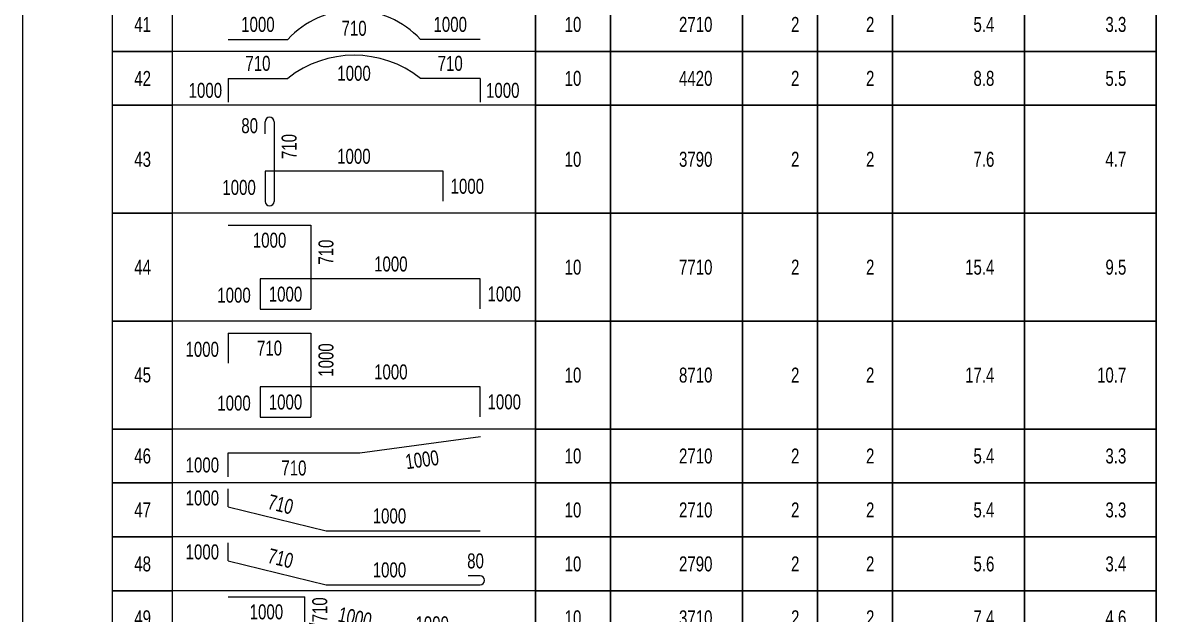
# Model space of a CAD drawing. Header units: inches. Extents: x -3538 to 66114, y -2541134 to 4288.
# Drawn here: x -1194.7 to -1005.7, y -126.1 to -27.4 of the extents above; entities that cross this region are included whole.
import ezdxf
from ezdxf.enums import TextEntityAlignment as Align

# ---------------------------------------------------------------- set-up
doc = ezdxf.new("R2010")
doc.units = ezdxf.units.IN
doc.header["$MEASUREMENT"] = 0
for name, color, linetype in [('KCS_STEEL', 4, 'Continuous'), ('KCS_TEXT_TK', 2, 'Continuous'), ('KCS_THONGKE', 5, 'Continuous'), ('KCS_THONGKE_THIN', 5, 'Continuous')]:
    doc.layers.add(name, color=color, linetype=linetype)
doc.styles.add('KCS_SMTEXT', font='3t-unicode.shx', dxfattribs={"width": 0.7})

# ---------------------------------------------------------------- blocks, each defined once
blk = doc.blocks.new('TK_42')
at = {"layer": 'KCS_STEEL'}
for p, q in [((19.25, 2), (29.2, 2)), ((61.25, 2), (51.3, 2))]:
    blk.add_line(p, q, dxfattribs=at)
blk.add_arc((40.25, -8.17), 15.02, 42.6248, 137.3752, dxfattribs=at)
at = {"layer": 'KCS_TEXT_TK'}
for p, q in [((-15, 0), (-15, 9)), ((0, 0), (0, 9)), ((10, 0), (10, 9)), ((70.5, 0), (70.5, 9)), ((83, 0), (83, 9)), ((105, 0), (105, 9)), ((117.5, 0), (117.5, 9)), ((130, 0), (130, 9)), ((152, 0), (152, 9)), ((174, 0), (174, 9))]:
    blk.add_line(p, q, dxfattribs=at)
at = {"layer": 'KCS_THONGKE'}
blk.add_line((174, 0), (0, 0), dxfattribs=at)
at = {"layer": 'KCS_TEXT_TK', "style": 'KCS_SMTEXT', "width": 0.75}
for tag, p in [('SH', (5, 4.5)), ('L1', (24.22, 4.5)), ('L1', (56.28, 4.5)), ('DK', (76.75, 4.5)), ('L2', (40.25, 3.85))]:
    blk.add_attdef(tag, text='', height=2.5, dxfattribs=at).set_placement(p, align=Align.MIDDLE)
for tag, p in [('DAI', (100, 4.5)), ('SL1', (114.5, 4.5)), ('SLA', (127, 4.5)), ('DT', (147, 4.5)), ('TL', (169, 4.5))]:
    blk.add_attdef(tag, text='', height=2.5, dxfattribs=at).set_placement(p, align=Align.MIDDLE_RIGHT)
blk = doc.blocks.new('TK_43')
at = {"layer": 'KCS_STEEL'}
for p, q in [((19.25, 4.5), (29.2, 4.5)), ((19.25, 4.5), (19.25, 0.5)), ((61.25, 4.5), (51.3, 4.5)), ((61.25, 4.5), (61.25, 0.5))]:
    blk.add_line(p, q, dxfattribs=at)
blk.add_arc((40.25, -9.45), 17.8, 51.5992, 128.4008, dxfattribs=at)
at = {"layer": 'KCS_TEXT_TK'}
for p, q in [((-15, 0), (-15, 9)), ((0, 0), (0, 9)), ((10, 0), (10, 9)), ((70.5, 0), (70.5, 9)), ((83, 0), (83, 9)), ((105, 0), (105, 9)), ((117.5, 0), (117.5, 9)), ((130, 0), (130, 9)), ((152, 0), (152, 9)), ((174, 0), (174, 9))]:
    blk.add_line(p, q, dxfattribs=at)
at = {"layer": 'KCS_THONGKE'}
blk.add_line((174, 0), (0, 0), dxfattribs=at)
at = {"layer": 'KCS_TEXT_TK', "style": 'KCS_SMTEXT', "width": 0.75}
for tag, p in [('L2', (24.22, 7)), ('L2', (56.28, 7)), ('SH', (5, 4.5)), ('L3', (40.25, 5.35)), ('DK', (76.75, 4.5))]:
    blk.add_attdef(tag, text='', height=2.5, dxfattribs=at).set_placement(p, align=Align.MIDDLE)
for tag, p in [('DAI', (100, 4.5)), ('SL1', (114.5, 4.5)), ('SLA', (127, 4.5)), ('DT', (147, 4.5)), ('TL', (169, 4.5)), ('L1', (18.25, 2.5))]:
    blk.add_attdef(tag, text='', height=2.5, dxfattribs=at).set_placement(p, align=Align.MIDDLE_RIGHT)
blk.add_attdef('L1', text='', height=2.5, dxfattribs=at).set_placement((62.25, 2.5), align=Align.MIDDLE_LEFT)
blk = doc.blocks.new('TK_44')
at = {"layer": 'KCS_STEEL'}
for p, q in [((25.41, 13.25), (25.41, 15.25)), ((26.91, 15.25), (26.91, 1.97)), ((55.09, 7), (25.41, 7)), ((25.41, 7), (25.41, 1.97)), ((55.09, 2), (55.09, 7))]:
    blk.add_line(p, q, dxfattribs=at)
for centre, start, end in [((26.16, 15.25), 0, 180), ((26.16, 1.97), 180, 0)]:
    blk.add_arc(centre, 0.75, start, end, dxfattribs=at)
at = {"layer": 'KCS_TEXT_TK'}
for p, q in [((-15, 0), (-15, 18)), ((0, 0), (0, 18)), ((10, 0), (10, 18)), ((70.5, 0), (70.5, 18)), ((83, 0), (83, 18)), ((105, 0), (105, 18)), ((117.5, 0), (117.5, 18)), ((130, 0), (130, 18)), ((152, 0), (152, 18)), ((174, 0), (174, 18))]:
    blk.add_line(p, q, dxfattribs=at)
at = {"layer": 'KCS_THONGKE'}
blk.add_line((174, 0), (0, 0), dxfattribs=at)
at = {"layer": 'KCS_TEXT_TK', "style": 'KCS_SMTEXT', "width": 0.75}
for tag, p in [('M', (24.24, 14.6)), ('DAI', (100, 9)), ('SL1', (114.5, 9)), ('SLA', (127, 9)), ('DT', (147, 9)), ('TL', (169, 9)), ('L1', (23.87, 4.3))]:
    blk.add_attdef(tag, text='', height=2.5, dxfattribs=at).set_placement(p, align=Align.MIDDLE_RIGHT)
blk.add_attdef('L2', text='', height=2.5, rotation=90, dxfattribs=at).set_placement((29.41, 11.12), align=Align.MIDDLE)
for tag, p in [('SH', (5, 9)), ('L3', (40.22, 9.5)), ('DK', (76.75, 9))]:
    blk.add_attdef(tag, text='', height=2.5, dxfattribs=at).set_placement(p, align=Align.MIDDLE)
blk.add_attdef('L4', text='', height=2.5, dxfattribs=at).set_placement((56.34, 4.5), align=Align.MIDDLE_LEFT)
blk = doc.blocks.new('TK_45')
at = {"layer": 'KCS_STEEL'}
for p, q in [((19.25, 16), (33.06, 16)), ((33.06, 16), (33.06, 2)), ((61.25, 7.03), (24.57, 7.03)), ((24.57, 7.03), (24.57, 2)), ((61.25, 2.03), (61.25, 7.03)), ((24.57, 2), (33.06, 2))]:
    blk.add_line(p, q, dxfattribs=at)
at = {"layer": 'KCS_TEXT_TK'}
for p, q in [((-15, 0), (-15, 18)), ((0, 0), (0, 18)), ((10, 0), (10, 18)), ((70.5, 0), (70.5, 18)), ((83, 0), (83, 18)), ((105, 0), (105, 18)), ((117.5, 0), (117.5, 18)), ((130, 0), (130, 18)), ((152, 0), (152, 18)), ((174, 0), (174, 18))]:
    blk.add_line(p, q, dxfattribs=at)
at = {"layer": 'KCS_THONGKE'}
blk.add_line((174, 0), (0, 0), dxfattribs=at)
at = {"layer": 'KCS_TEXT_TK', "style": 'KCS_SMTEXT', "width": 0.75}
for tag, p in [('L1', (26.16, 13.5)), ('SH', (5, 9)), ('L5', (46.38, 9.53)), ('DK', (76.75, 9)), ('L4', (28.81, 4.5))]:
    blk.add_attdef(tag, text='', height=2.5, dxfattribs=at).set_placement(p, align=Align.MIDDLE)
blk.add_attdef('L2', text='', height=2.5, rotation=90, dxfattribs=at).set_placement((35.56, 11.52), align=Align.MIDDLE)
for tag, p in [('DAI', (100, 9)), ('SL1', (114.5, 9)), ('SLA', (127, 9)), ('DT', (147, 9)), ('TL', (169, 9)), ('L3', (23.03, 4.33))]:
    blk.add_attdef(tag, text='', height=2.5, dxfattribs=at).set_placement(p, align=Align.MIDDLE_RIGHT)
blk.add_attdef('L6', text='', height=2.5, dxfattribs=at).set_placement((62.5, 4.53), align=Align.MIDDLE_LEFT)
blk = doc.blocks.new('TK_46')
at = {"layer": 'KCS_STEEL'}
for p, q in [((19.25, 16), (19.25, 10.97)), ((19.25, 16), (33.06, 16)), ((33.06, 16), (33.06, 2)), ((61.25, 7.03), (24.57, 7.03)), ((24.57, 7.03), (24.57, 2)), ((61.25, 2.03), (61.25, 7.03)), ((24.57, 2), (33.06, 2))]:
    blk.add_line(p, q, dxfattribs=at)
at = {"layer": 'KCS_TEXT_TK'}
for p, q in [((-15, 0), (-15, 18)), ((0, 0), (0, 18)), ((10, 0), (10, 18)), ((70.5, 0), (70.5, 18)), ((83, 0), (83, 18)), ((105, 0), (105, 18)), ((117.5, 0), (117.5, 18)), ((130, 0), (130, 18)), ((152, 0), (152, 18)), ((174, 0), (174, 18))]:
    blk.add_line(p, q, dxfattribs=at)
at = {"layer": 'KCS_THONGKE'}
blk.add_line((174, 0), (0, 0), dxfattribs=at)
at = {"layer": 'KCS_TEXT_TK', "style": 'KCS_SMTEXT', "width": 0.75}
for tag, p in [('L1', (17.72, 13.3)), ('DAI', (100, 9)), ('SL1', (114.5, 9)), ('SLA', (127, 9)), ('DT', (147, 9)), ('TL', (169, 9)), ('L4', (23.03, 4.33))]:
    blk.add_attdef(tag, text='', height=2.5, dxfattribs=at).set_placement(p, align=Align.MIDDLE_RIGHT)
for tag, p in [('L2', (26.16, 13.5)), ('SH', (5, 9)), ('L6', (46.38, 9.53)), ('DK', (76.75, 9)), ('L5', (28.81, 4.5))]:
    blk.add_attdef(tag, text='', height=2.5, dxfattribs=at).set_placement(p, align=Align.MIDDLE)
blk.add_attdef('L3', text='', height=2.5, rotation=90, dxfattribs=at).set_placement((35.56, 11.52), align=Align.MIDDLE)
blk.add_attdef('L7', text='', height=2.5, dxfattribs=at).set_placement((62.5, 4.53), align=Align.MIDDLE_LEFT)
blk = doc.blocks.new('TK_47')
at = {"layer": 'KCS_STEEL'}
for p, q in [((41.19, 5), (61.31, 7.76)), ((19.25, 5), (41.19, 5)), ((19.25, 1), (19.25, 5))]:
    blk.add_line(p, q, dxfattribs=at)
at = {"layer": 'KCS_TEXT_TK'}
for p, q in [((-15, 0), (-15, 9)), ((0, 0), (0, 9)), ((10, 0), (10, 9)), ((70.5, 0), (70.5, 9)), ((83, 0), (83, 9)), ((105, 0), (105, 9)), ((117.5, 0), (117.5, 9)), ((130, 0), (130, 9)), ((152, 0), (152, 9)), ((174, 0), (174, 9))]:
    blk.add_line(p, q, dxfattribs=at)
at = {"layer": 'KCS_THONGKE'}
blk.add_line((174, 0), (0, 0), dxfattribs=at)
at = {"layer": 'KCS_TEXT_TK', "style": 'KCS_SMTEXT', "width": 0.75}
for tag, p in [('SH', (5, 4.5)), ('DK', (76.75, 4.5)), ('L2', (30.22, 2.5))]:
    blk.add_attdef(tag, text='', height=2.5, dxfattribs=at).set_placement(p, align=Align.MIDDLE)
for tag, p in [('DAI', (100, 4.5)), ('SL1', (114.5, 4.5)), ('SLA', (127, 4.5)), ('DT', (147, 4.5)), ('TL', (169, 4.5)), ('L1', (17.75, 3))]:
    blk.add_attdef(tag, text='', height=2.5, dxfattribs=at).set_placement(p, align=Align.MIDDLE_RIGHT)
blk.add_attdef('L3', text='', height=2.5, rotation=7.8123, dxfattribs=at).set_placement((51.59, 3.9), align=Align.MIDDLE)
blk = doc.blocks.new('TK_48')
at = {"layer": 'KCS_STEEL'}
for p, q in [((19.25, 5), (19.25, 8)), ((19.25, 5), (35.58, 1)), ((35.58, 1), (61.25, 1))]:
    blk.add_line(p, q, dxfattribs=at)
at = {"layer": 'KCS_TEXT_TK'}
for p, q in [((-15, 0), (-15, 9)), ((0, 0), (0, 9)), ((10, 0), (10, 9)), ((70.5, 0), (70.5, 9)), ((83, 0), (83, 9)), ((105, 0), (105, 9)), ((117.5, 0), (117.5, 9)), ((130, 0), (130, 9)), ((152, 0), (152, 9)), ((174, 0), (174, 9))]:
    blk.add_line(p, q, dxfattribs=at)
at = {"layer": 'KCS_THONGKE'}
blk.add_line((174, 0), (0, 0), dxfattribs=at)
at = {"layer": 'KCS_TEXT_TK', "style": 'KCS_SMTEXT', "width": 0.75}
for tag, p in [('L1', (17.75, 6.5)), ('DAI', (100, 4.5)), ('SL1', (114.5, 4.5)), ('SLA', (127, 4.5)), ('DT', (147, 4.5)), ('TL', (169, 4.5))]:
    blk.add_attdef(tag, text='', height=2.5, dxfattribs=at).set_placement(p, align=Align.MIDDLE_RIGHT)
for tag, p in [('SH', (5, 4.5)), ('DK', (76.75, 4.5)), ('L3', (46.15, 3.5))]:
    blk.add_attdef(tag, text='', height=2.5, dxfattribs=at).set_placement(p, align=Align.MIDDLE)
blk.add_attdef('L2', text='', height=2.5, rotation=346.2404, dxfattribs=at).set_placement((28.01, 5.43), align=Align.MIDDLE)
blk = doc.blocks.new('TK_49')
at = {"layer": 'KCS_STEEL'}
for p, q in [((19.25, 5), (19.25, 8)), ((19.25, 5), (35.58, 1)), ((61.25, 2.5), (59.25, 2.5)), ((35.58, 1), (61.25, 1))]:
    blk.add_line(p, q, dxfattribs=at)
blk.add_arc((61.25, 1.75), 0.75, 270, 90, dxfattribs=at)
at = {"layer": 'KCS_TEXT_TK'}
for p, q in [((-15, 0), (-15, 9)), ((0, 0), (0, 9)), ((10, 0), (10, 9)), ((70.5, 0), (70.5, 9)), ((83, 0), (83, 9)), ((105, 0), (105, 9)), ((117.5, 0), (117.5, 9)), ((130, 0), (130, 9)), ((152, 0), (152, 9)), ((174, 0), (174, 9))]:
    blk.add_line(p, q, dxfattribs=at)
at = {"layer": 'KCS_THONGKE'}
blk.add_line((174, 0), (0, 0), dxfattribs=at)
at = {"layer": 'KCS_TEXT_TK', "style": 'KCS_SMTEXT', "width": 0.75}
for tag, p in [('L1', (17.75, 6.5)), ('DAI', (100, 4.5)), ('SL1', (114.5, 4.5)), ('SLA', (127, 4.5)), ('DT', (147, 4.5)), ('TL', (169, 4.5))]:
    blk.add_attdef(tag, text='', height=2.5, dxfattribs=at).set_placement(p, align=Align.MIDDLE_RIGHT)
for tag, p in [('SH', (5, 4.5)), ('M', (60.5, 5)), ('DK', (76.75, 4.5)), ('L3', (46.15, 3.5))]:
    blk.add_attdef(tag, text='', height=2.5, dxfattribs=at).set_placement(p, align=Align.MIDDLE)
blk.add_attdef('L2', text='', height=2.5, rotation=346.2404, dxfattribs=at).set_placement((28.01, 5.43), align=Align.MIDDLE)
blk = doc.blocks.new('TK_50')
at = {"layer": 'KCS_STEEL'}
for p, q in [((19.25, 8), (32.04, 8)), ((32.04, 3.76), (32.04, 8)), ((32.04, 3.76), (45.28, 1)), ((45.28, 1), (61.25, 1))]:
    blk.add_line(p, q, dxfattribs=at)
at = {"layer": 'KCS_TEXT_TK'}
for p, q in [((-15, 0), (-15, 9)), ((0, 0), (0, 9)), ((10, 0), (10, 9)), ((70.5, 0), (70.5, 9)), ((83, 0), (83, 9)), ((105, 0), (105, 9)), ((117.5, 0), (117.5, 9)), ((130, 0), (130, 9)), ((152, 0), (152, 9)), ((174, 0), (174, 9))]:
    blk.add_line(p, q, dxfattribs=at)
at = {"layer": 'KCS_THONGKE'}
blk.add_line((174, 0), (0, 0), dxfattribs=at)
at = {"layer": 'KCS_TEXT_TK', "style": 'KCS_SMTEXT', "width": 0.75}
for tag, p in [('SH', (5, 4.5)), ('L1', (25.64, 5.5)), ('DK', (76.75, 4.5)), ('L4', (53.26, 3.5))]:
    blk.add_attdef(tag, text='', height=2.5, dxfattribs=at).set_placement(p, align=Align.MIDDLE)
blk.add_attdef('L2', text='', height=2.5, rotation=90, dxfattribs=at).set_placement((34.52, 5.83), align=Align.MIDDLE)
blk.add_attdef('L3', text='', height=2.5, rotation=348.2096, dxfattribs=at).set_placement((37.68, 5.14), align=Align.MIDDLE_LEFT)
for tag, p in [('DAI', (100, 4.5)), ('SL1', (114.5, 4.5)), ('SLA', (127, 4.5)), ('DT', (147, 4.5)), ('TL', (169, 4.5))]:
    blk.add_attdef(tag, text='', height=2.5, dxfattribs=at).set_placement(p, align=Align.MIDDLE_RIGHT)

msp = doc.modelspace()

# ---------------------------------------------------------------- linework, layer by layer
at = {"layer": 'KCS_THONGKE', "color": 38}
for p, q in [((-1194.66, -302.22), (-1194.66, 408.78)), ((-1179.66, -302.22), (-1179.66, 408.78)), ((-1169.66, -302.22), (-1169.66, 408.78)), ((-1109.16, 408.78), (-1109.16, -302.22)), ((-1096.66, 408.78), (-1096.66, -302.22)), ((-1074.66, 408.78), (-1074.66, -302.22)), ((-1062.16, 408.78), (-1062.16, -302.22)), ((-1049.66, 408.78), (-1049.66, -302.22)), ((-1027.66, 408.78), (-1027.66, -302.22)), ((-1005.66, 408.78), (-1005.66, -302.22))]:
    msp.add_line(p, q, dxfattribs=at)
at = {"layer": 'KCS_THONGKE_THIN', "color": 38}
for p, q in [((-1179.66, -32.22), (-1169.66, -32.22)), ((-1109.16, -32.22), (-1005.66, -32.22)), ((-1179.66, -41.22), (-1169.66, -41.22)), ((-1109.16, -41.22), (-1005.66, -41.22)), ((-1179.66, -59.22), (-1169.66, -59.22)), ((-1179.66, -59.22), (-1169.66, -59.22)), ((-1109.16, -59.22), (-1005.66, -59.22)), ((-1109.16, -59.22), (-1005.66, -59.22)), ((-1179.66, -77.22), (-1169.66, -77.22)), ((-1179.66, -77.22), (-1169.66, -77.22)), ((-1109.16, -77.22), (-1005.66, -77.22)), ((-1109.16, -77.22), (-1005.66, -77.22)), ((-1179.66, -95.22), (-1169.66, -95.22)), ((-1179.66, -95.22), (-1169.66, -95.22)), ((-1109.16, -95.22), (-1005.66, -95.22)), ((-1109.16, -95.22), (-1005.66, -95.22)), ((-1179.66, -104.22), (-1169.66, -104.22)), ((-1109.16, -104.22), (-1005.66, -104.22)), ((-1179.66, -113.22), (-1169.66, -113.22)), ((-1109.16, -113.22), (-1005.66, -113.22)), ((-1179.66, -122.22), (-1169.66, -122.22)), ((-1109.16, -122.22), (-1005.66, -122.22))]:
    msp.add_line(p, q, dxfattribs=at)

# ---------------------------------------------------------------- block references
ref = msp.add_blockref('TK_42', (-1179.66, -32.22))
ref.add_attrib('L1', '1000', dxfattribs={"layer": 'KCS_THONGKE', "height": 2.5, "style": 'KCS_SMTEXT', "width": 0.75}).set_placement((-1155.44, -27.72), align=Align.MIDDLE)
ref.add_attrib('SH', '41', dxfattribs={"layer": 'KCS_THONGKE', "height": 2.5, "style": 'KCS_SMTEXT', "width": 0.75}).set_placement((-1174.66, -27.72), align=Align.MIDDLE)
ref.add_attrib('L1', '1000', dxfattribs={"layer": 'KCS_THONGKE', "height": 2.5, "style": 'KCS_SMTEXT', "width": 0.75}).set_placement((-1123.38, -27.72), align=Align.MIDDLE)
ref.add_attrib('DAI', '2710', dxfattribs={"layer": 'KCS_THONGKE', "height": 2.5, "style": 'KCS_SMTEXT', "width": 0.75}).set_placement((-1079.66, -27.72), align=Align.MIDDLE_RIGHT)
ref.add_attrib('DK', '10', dxfattribs={"layer": 'KCS_THONGKE', "height": 2.5, "style": 'KCS_SMTEXT', "width": 0.75}).set_placement((-1102.91, -27.72), align=Align.MIDDLE)
ref.add_attrib('L2', '710', dxfattribs={"layer": 'KCS_THONGKE', "height": 2.5, "style": 'KCS_SMTEXT', "width": 0.75}).set_placement((-1139.41, -28.37), align=Align.MIDDLE)
ref.add_attrib('TL', '3.3', dxfattribs={"layer": 'KCS_THONGKE', "height": 2.5, "style": 'KCS_SMTEXT', "width": 0.75}).set_placement((-1010.66, -27.72), align=Align.MIDDLE_RIGHT)
ref.add_attrib('DT', '5.4', dxfattribs={"layer": 'KCS_THONGKE', "height": 2.5, "style": 'KCS_SMTEXT', "width": 0.75}).set_placement((-1032.66, -27.72), align=Align.MIDDLE_RIGHT)
ref.add_attrib('SLA', '2', dxfattribs={"layer": 'KCS_THONGKE', "height": 2.5, "style": 'KCS_SMTEXT', "width": 0.75}).set_placement((-1052.66, -27.72), align=Align.MIDDLE_RIGHT)
ref.add_attrib('SL1', '2', dxfattribs={"layer": 'KCS_THONGKE', "height": 2.5, "style": 'KCS_SMTEXT', "width": 0.75}).set_placement((-1065.16, -27.72), align=Align.MIDDLE_RIGHT)
ref = msp.add_blockref('TK_43', (-1179.66, -41.22))
ref.add_attrib('SH', '42', dxfattribs={"layer": 'KCS_THONGKE', "height": 2.5, "style": 'KCS_SMTEXT', "width": 0.75}).set_placement((-1174.66, -36.72), align=Align.MIDDLE)
ref.add_attrib('L1', '1000', dxfattribs={"layer": 'KCS_THONGKE', "height": 2.5, "style": 'KCS_SMTEXT', "width": 0.75}).set_placement((-1161.41, -38.72), align=Align.MIDDLE_RIGHT)
ref.add_attrib('L2', '710', dxfattribs={"layer": 'KCS_THONGKE', "height": 2.5, "style": 'KCS_SMTEXT', "width": 0.75}).set_placement((-1155.44, -34.22), align=Align.MIDDLE)
ref.add_attrib('L3', '1000', dxfattribs={"layer": 'KCS_THONGKE', "height": 2.5, "style": 'KCS_SMTEXT', "width": 0.75}).set_placement((-1139.41, -35.87), align=Align.MIDDLE)
ref.add_attrib('L1', '1000', dxfattribs={"layer": 'KCS_THONGKE', "height": 2.5, "style": 'KCS_SMTEXT', "width": 0.75}).set_placement((-1117.41, -38.72), align=Align.MIDDLE_LEFT)
ref.add_attrib('L2', '710', dxfattribs={"layer": 'KCS_THONGKE', "height": 2.5, "style": 'KCS_SMTEXT', "width": 0.75}).set_placement((-1123.38, -34.22), align=Align.MIDDLE)
ref.add_attrib('DAI', '4420', dxfattribs={"layer": 'KCS_THONGKE', "height": 2.5, "style": 'KCS_SMTEXT', "width": 0.75}).set_placement((-1079.66, -36.72), align=Align.MIDDLE_RIGHT)
ref.add_attrib('DK', '10', dxfattribs={"layer": 'KCS_THONGKE', "height": 2.5, "style": 'KCS_SMTEXT', "width": 0.75}).set_placement((-1102.91, -36.72), align=Align.MIDDLE)
ref.add_attrib('SLA', '2', dxfattribs={"layer": 'KCS_THONGKE', "height": 2.5, "style": 'KCS_SMTEXT', "width": 0.75}).set_placement((-1052.66, -36.72), align=Align.MIDDLE_RIGHT)
ref.add_attrib('SL1', '2', dxfattribs={"layer": 'KCS_THONGKE', "height": 2.5, "style": 'KCS_SMTEXT', "width": 0.75}).set_placement((-1065.16, -36.72), align=Align.MIDDLE_RIGHT)
ref.add_attrib('TL', '5.5', dxfattribs={"layer": 'KCS_THONGKE', "height": 2.5, "style": 'KCS_SMTEXT', "width": 0.75}).set_placement((-1010.66, -36.72), align=Align.MIDDLE_RIGHT)
ref.add_attrib('DT', '8.8', dxfattribs={"layer": 'KCS_THONGKE', "height": 2.5, "style": 'KCS_SMTEXT', "width": 0.75}).set_placement((-1032.66, -36.72), align=Align.MIDDLE_RIGHT)
ref = msp.add_blockref('TK_44', (-1179.66, -59.22))
ref.add_attrib('M', '80', dxfattribs={"layer": 'KCS_THONGKE', "height": 2.5, "style": 'KCS_SMTEXT', "width": 0.75}).set_placement((-1155.42, -44.62), align=Align.MIDDLE_RIGHT)
ref.add_attrib('L1', '1000', dxfattribs={"layer": 'KCS_THONGKE', "height": 2.5, "style": 'KCS_SMTEXT', "width": 0.75}).set_placement((-1155.79, -54.92), align=Align.MIDDLE_RIGHT)
ref.add_attrib('SH', '43', dxfattribs={"layer": 'KCS_THONGKE', "height": 2.5, "style": 'KCS_SMTEXT', "width": 0.75}).set_placement((-1174.66, -50.22), align=Align.MIDDLE)
ref.add_attrib('L2', '710', dxfattribs={"layer": 'KCS_THONGKE', "height": 2.5, "rotation": 90, "style": 'KCS_SMTEXT', "width": 0.75}).set_placement((-1150.25, -48.1), align=Align.MIDDLE)
ref.add_attrib('L4', '1000', dxfattribs={"layer": 'KCS_THONGKE', "height": 2.5, "style": 'KCS_SMTEXT', "width": 0.75}).set_placement((-1123.32, -54.72), align=Align.MIDDLE_LEFT)
ref.add_attrib('L3', '1000', dxfattribs={"layer": 'KCS_THONGKE', "height": 2.5, "style": 'KCS_SMTEXT', "width": 0.75}).set_placement((-1139.44, -49.72), align=Align.MIDDLE)
ref.add_attrib('DK', '10', dxfattribs={"layer": 'KCS_THONGKE', "height": 2.5, "style": 'KCS_SMTEXT', "width": 0.75}).set_placement((-1102.91, -50.22), align=Align.MIDDLE)
ref.add_attrib('DAI', '3790', dxfattribs={"layer": 'KCS_THONGKE', "height": 2.5, "style": 'KCS_SMTEXT', "width": 0.75}).set_placement((-1079.66, -50.22), align=Align.MIDDLE_RIGHT)
ref.add_attrib('SL1', '2', dxfattribs={"layer": 'KCS_THONGKE', "height": 2.5, "style": 'KCS_SMTEXT', "width": 0.75}).set_placement((-1065.16, -50.22), align=Align.MIDDLE_RIGHT)
ref.add_attrib('SLA', '2', dxfattribs={"layer": 'KCS_THONGKE', "height": 2.5, "style": 'KCS_SMTEXT', "width": 0.75}).set_placement((-1052.66, -50.22), align=Align.MIDDLE_RIGHT)
ref.add_attrib('DT', '7.6', dxfattribs={"layer": 'KCS_THONGKE', "height": 2.5, "style": 'KCS_SMTEXT', "width": 0.75}).set_placement((-1032.66, -50.22), align=Align.MIDDLE_RIGHT)
ref.add_attrib('TL', '4.7', dxfattribs={"layer": 'KCS_THONGKE', "height": 2.5, "style": 'KCS_SMTEXT', "width": 0.75}).set_placement((-1010.66, -50.22), align=Align.MIDDLE_RIGHT)
ref = msp.add_blockref('TK_45', (-1179.66, -77.22))
ref.add_attrib('L1', '1000', dxfattribs={"layer": 'KCS_THONGKE', "height": 2.5, "style": 'KCS_SMTEXT', "width": 0.75}).set_placement((-1153.5, -63.72), align=Align.MIDDLE)
ref.add_attrib('L4', '1000', dxfattribs={"layer": 'KCS_THONGKE', "height": 2.5, "style": 'KCS_SMTEXT', "width": 0.75}).set_placement((-1150.84, -72.72), align=Align.MIDDLE)
ref.add_attrib('L3', '1000', dxfattribs={"layer": 'KCS_THONGKE', "height": 2.5, "style": 'KCS_SMTEXT', "width": 0.75}).set_placement((-1156.63, -72.89), align=Align.MIDDLE_RIGHT)
ref.add_attrib('SH', '44', dxfattribs={"layer": 'KCS_THONGKE', "height": 2.5, "style": 'KCS_SMTEXT', "width": 0.75}).set_placement((-1174.66, -68.22), align=Align.MIDDLE)
ref.add_attrib('L6', '1000', dxfattribs={"layer": 'KCS_THONGKE', "height": 2.5, "style": 'KCS_SMTEXT', "width": 0.75}).set_placement((-1117.16, -72.69), align=Align.MIDDLE_LEFT)
ref.add_attrib('L2', '710', dxfattribs={"layer": 'KCS_THONGKE', "height": 2.5, "rotation": 90, "style": 'KCS_SMTEXT', "width": 0.75}).set_placement((-1144.1, -65.71), align=Align.MIDDLE)
ref.add_attrib('L5', '1000', dxfattribs={"layer": 'KCS_THONGKE', "height": 2.5, "style": 'KCS_SMTEXT', "width": 0.75}).set_placement((-1133.28, -67.69), align=Align.MIDDLE)
ref.add_attrib('DK', '10', dxfattribs={"layer": 'KCS_THONGKE', "height": 2.5, "style": 'KCS_SMTEXT', "width": 0.75}).set_placement((-1102.91, -68.22), align=Align.MIDDLE)
ref.add_attrib('DAI', '7710', dxfattribs={"layer": 'KCS_THONGKE', "height": 2.5, "style": 'KCS_SMTEXT', "width": 0.75}).set_placement((-1079.66, -68.22), align=Align.MIDDLE_RIGHT)
ref.add_attrib('SL1', '2', dxfattribs={"layer": 'KCS_THONGKE', "height": 2.5, "style": 'KCS_SMTEXT', "width": 0.75}).set_placement((-1065.16, -68.22), align=Align.MIDDLE_RIGHT)
ref.add_attrib('SLA', '2', dxfattribs={"layer": 'KCS_THONGKE', "height": 2.5, "style": 'KCS_SMTEXT', "width": 0.75}).set_placement((-1052.66, -68.22), align=Align.MIDDLE_RIGHT)
ref.add_attrib('DT', '15.4', dxfattribs={"layer": 'KCS_THONGKE', "height": 2.5, "style": 'KCS_SMTEXT', "width": 0.75}).set_placement((-1032.66, -68.22), align=Align.MIDDLE_RIGHT)
ref.add_attrib('TL', '9.5', dxfattribs={"layer": 'KCS_THONGKE', "height": 2.5, "style": 'KCS_SMTEXT', "width": 0.75}).set_placement((-1010.66, -68.22), align=Align.MIDDLE_RIGHT)
ref = msp.add_blockref('TK_46', (-1179.66, -95.22))
ref.add_attrib('L3', '1000', dxfattribs={"layer": 'KCS_THONGKE', "height": 2.5, "rotation": 90, "style": 'KCS_SMTEXT', "width": 0.75}).set_placement((-1144.1, -83.71), align=Align.MIDDLE)
ref.add_attrib('L2', '710', dxfattribs={"layer": 'KCS_THONGKE', "height": 2.5, "style": 'KCS_SMTEXT', "width": 0.75}).set_placement((-1153.5, -81.72), align=Align.MIDDLE)
ref.add_attrib('L1', '1000', dxfattribs={"layer": 'KCS_THONGKE', "height": 2.5, "style": 'KCS_SMTEXT', "width": 0.75}).set_placement((-1161.94, -81.92), align=Align.MIDDLE_RIGHT)
ref.add_attrib('L4', '1000', dxfattribs={"layer": 'KCS_THONGKE', "height": 2.5, "style": 'KCS_SMTEXT', "width": 0.75}).set_placement((-1156.63, -90.89), align=Align.MIDDLE_RIGHT)
ref.add_attrib('SH', '45', dxfattribs={"layer": 'KCS_THONGKE', "height": 2.5, "style": 'KCS_SMTEXT', "width": 0.75}).set_placement((-1174.66, -86.22), align=Align.MIDDLE)
ref.add_attrib('L5', '1000', dxfattribs={"layer": 'KCS_THONGKE', "height": 2.5, "style": 'KCS_SMTEXT', "width": 0.75}).set_placement((-1150.84, -90.72), align=Align.MIDDLE)
ref.add_attrib('L6', '1000', dxfattribs={"layer": 'KCS_THONGKE', "height": 2.5, "style": 'KCS_SMTEXT', "width": 0.75}).set_placement((-1133.28, -85.69), align=Align.MIDDLE)
ref.add_attrib('L7', '1000', dxfattribs={"layer": 'KCS_THONGKE', "height": 2.5, "style": 'KCS_SMTEXT', "width": 0.75}).set_placement((-1117.16, -90.69), align=Align.MIDDLE_LEFT)
ref.add_attrib('DK', '10', dxfattribs={"layer": 'KCS_THONGKE', "height": 2.5, "style": 'KCS_SMTEXT', "width": 0.75}).set_placement((-1102.91, -86.22), align=Align.MIDDLE)
ref.add_attrib('DAI', '8710', dxfattribs={"layer": 'KCS_THONGKE', "height": 2.5, "style": 'KCS_SMTEXT', "width": 0.75}).set_placement((-1079.66, -86.22), align=Align.MIDDLE_RIGHT)
ref.add_attrib('SL1', '2', dxfattribs={"layer": 'KCS_THONGKE', "height": 2.5, "style": 'KCS_SMTEXT', "width": 0.75}).set_placement((-1065.16, -86.22), align=Align.MIDDLE_RIGHT)
ref.add_attrib('SLA', '2', dxfattribs={"layer": 'KCS_THONGKE', "height": 2.5, "style": 'KCS_SMTEXT', "width": 0.75}).set_placement((-1052.66, -86.22), align=Align.MIDDLE_RIGHT)
ref.add_attrib('DT', '17.4', dxfattribs={"layer": 'KCS_THONGKE', "height": 2.5, "style": 'KCS_SMTEXT', "width": 0.75}).set_placement((-1032.66, -86.22), align=Align.MIDDLE_RIGHT)
ref.add_attrib('TL', '10.7', dxfattribs={"layer": 'KCS_THONGKE', "height": 2.5, "style": 'KCS_SMTEXT', "width": 0.75}).set_placement((-1010.66, -86.22), align=Align.MIDDLE_RIGHT)
ref = msp.add_blockref('TK_47', (-1179.66, -104.22))
ref.add_attrib('SH', '46', dxfattribs={"layer": 'KCS_THONGKE', "height": 2.5, "style": 'KCS_SMTEXT', "width": 0.75}).set_placement((-1174.66, -99.72), align=Align.MIDDLE)
ref.add_attrib('L1', '1000', dxfattribs={"layer": 'KCS_THONGKE', "height": 2.5, "style": 'KCS_SMTEXT', "width": 0.75}).set_placement((-1161.91, -101.22), align=Align.MIDDLE_RIGHT)
ref.add_attrib('DAI', '2710', dxfattribs={"layer": 'KCS_THONGKE', "height": 2.5, "style": 'KCS_SMTEXT', "width": 0.75}).set_placement((-1079.66, -99.72), align=Align.MIDDLE_RIGHT)
ref.add_attrib('L3', '1000', dxfattribs={"layer": 'KCS_THONGKE', "height": 2.5, "rotation": 7.8123, "style": 'KCS_SMTEXT', "width": 0.75}).set_placement((-1128.07, -100.32), align=Align.MIDDLE)
ref.add_attrib('DK', '10', dxfattribs={"layer": 'KCS_THONGKE', "height": 2.5, "style": 'KCS_SMTEXT', "width": 0.75}).set_placement((-1102.91, -99.72), align=Align.MIDDLE)
ref.add_attrib('L2', '710', dxfattribs={"layer": 'KCS_THONGKE', "height": 2.5, "style": 'KCS_SMTEXT', "width": 0.75}).set_placement((-1149.44, -101.72), align=Align.MIDDLE)
ref.add_attrib('TL', '3.3', dxfattribs={"layer": 'KCS_THONGKE', "height": 2.5, "style": 'KCS_SMTEXT', "width": 0.75}).set_placement((-1010.66, -99.72), align=Align.MIDDLE_RIGHT)
ref.add_attrib('DT', '5.4', dxfattribs={"layer": 'KCS_THONGKE', "height": 2.5, "style": 'KCS_SMTEXT', "width": 0.75}).set_placement((-1032.66, -99.72), align=Align.MIDDLE_RIGHT)
ref.add_attrib('SLA', '2', dxfattribs={"layer": 'KCS_THONGKE', "height": 2.5, "style": 'KCS_SMTEXT', "width": 0.75}).set_placement((-1052.66, -99.72), align=Align.MIDDLE_RIGHT)
ref.add_attrib('SL1', '2', dxfattribs={"layer": 'KCS_THONGKE', "height": 2.5, "style": 'KCS_SMTEXT', "width": 0.75}).set_placement((-1065.16, -99.72), align=Align.MIDDLE_RIGHT)
ref = msp.add_blockref('TK_48', (-1179.66, -113.22))
ref.add_attrib('SH', '47', dxfattribs={"layer": 'KCS_THONGKE', "height": 2.5, "style": 'KCS_SMTEXT', "width": 0.75}).set_placement((-1174.66, -108.72), align=Align.MIDDLE)
ref.add_attrib('L1', '1000', dxfattribs={"layer": 'KCS_THONGKE', "height": 2.5, "style": 'KCS_SMTEXT', "width": 0.75}).set_placement((-1161.91, -106.72), align=Align.MIDDLE_RIGHT)
ref.add_attrib('DAI', '2710', dxfattribs={"layer": 'KCS_THONGKE', "height": 2.5, "style": 'KCS_SMTEXT', "width": 0.75}).set_placement((-1079.66, -108.72), align=Align.MIDDLE_RIGHT)
ref.add_attrib('L3', '1000', dxfattribs={"layer": 'KCS_THONGKE', "height": 2.5, "style": 'KCS_SMTEXT', "width": 0.75}).set_placement((-1133.51, -109.72), align=Align.MIDDLE)
ref.add_attrib('L2', '710', dxfattribs={"layer": 'KCS_THONGKE', "height": 2.5, "rotation": 346.2404, "style": 'KCS_SMTEXT', "width": 0.75}).set_placement((-1151.65, -107.79), align=Align.MIDDLE)
ref.add_attrib('DK', '10', dxfattribs={"layer": 'KCS_THONGKE', "height": 2.5, "style": 'KCS_SMTEXT', "width": 0.75}).set_placement((-1102.91, -108.72), align=Align.MIDDLE)
ref.add_attrib('SL1', '2', dxfattribs={"layer": 'KCS_THONGKE', "height": 2.5, "style": 'KCS_SMTEXT', "width": 0.75}).set_placement((-1065.16, -108.72), align=Align.MIDDLE_RIGHT)
ref.add_attrib('SLA', '2', dxfattribs={"layer": 'KCS_THONGKE', "height": 2.5, "style": 'KCS_SMTEXT', "width": 0.75}).set_placement((-1052.66, -108.72), align=Align.MIDDLE_RIGHT)
ref.add_attrib('DT', '5.4', dxfattribs={"layer": 'KCS_THONGKE', "height": 2.5, "style": 'KCS_SMTEXT', "width": 0.75}).set_placement((-1032.66, -108.72), align=Align.MIDDLE_RIGHT)
ref.add_attrib('TL', '3.3', dxfattribs={"layer": 'KCS_THONGKE', "height": 2.5, "style": 'KCS_SMTEXT', "width": 0.75}).set_placement((-1010.66, -108.72), align=Align.MIDDLE_RIGHT)
ref = msp.add_blockref('TK_49', (-1179.66, -122.22))
ref.add_attrib('SH', '48', dxfattribs={"layer": 'KCS_THONGKE', "height": 2.5, "style": 'KCS_SMTEXT', "width": 0.75}).set_placement((-1174.66, -117.72), align=Align.MIDDLE)
ref.add_attrib('L1', '1000', dxfattribs={"layer": 'KCS_THONGKE', "height": 2.5, "style": 'KCS_SMTEXT', "width": 0.75}).set_placement((-1161.91, -115.72), align=Align.MIDDLE_RIGHT)
ref.add_attrib('DAI', '2790', dxfattribs={"layer": 'KCS_THONGKE', "height": 2.5, "style": 'KCS_SMTEXT', "width": 0.75}).set_placement((-1079.66, -117.72), align=Align.MIDDLE_RIGHT)
ref.add_attrib('L2', '710', dxfattribs={"layer": 'KCS_THONGKE', "height": 2.5, "rotation": 346.2404, "style": 'KCS_SMTEXT', "width": 0.75}).set_placement((-1151.65, -116.79), align=Align.MIDDLE)
ref.add_attrib('M', '80', dxfattribs={"layer": 'KCS_THONGKE', "height": 2.5, "style": 'KCS_SMTEXT', "width": 0.75}).set_placement((-1119.16, -117.22), align=Align.MIDDLE)
ref.add_attrib('L3', '1000', dxfattribs={"layer": 'KCS_THONGKE', "height": 2.5, "style": 'KCS_SMTEXT', "width": 0.75}).set_placement((-1133.51, -118.72), align=Align.MIDDLE)
ref.add_attrib('DK', '10', dxfattribs={"layer": 'KCS_THONGKE', "height": 2.5, "style": 'KCS_SMTEXT', "width": 0.75}).set_placement((-1102.91, -117.72), align=Align.MIDDLE)
ref.add_attrib('SL1', '2', dxfattribs={"layer": 'KCS_THONGKE', "height": 2.5, "style": 'KCS_SMTEXT', "width": 0.75}).set_placement((-1065.16, -117.72), align=Align.MIDDLE_RIGHT)
ref.add_attrib('SLA', '2', dxfattribs={"layer": 'KCS_THONGKE', "height": 2.5, "style": 'KCS_SMTEXT', "width": 0.75}).set_placement((-1052.66, -117.72), align=Align.MIDDLE_RIGHT)
ref.add_attrib('DT', '5.6', dxfattribs={"layer": 'KCS_THONGKE', "height": 2.5, "style": 'KCS_SMTEXT', "width": 0.75}).set_placement((-1032.66, -117.72), align=Align.MIDDLE_RIGHT)
ref.add_attrib('TL', '3.4', dxfattribs={"layer": 'KCS_THONGKE', "height": 2.5, "style": 'KCS_SMTEXT', "width": 0.75}).set_placement((-1010.66, -117.72), align=Align.MIDDLE_RIGHT)
ref = msp.add_blockref('TK_50', (-1179.66, -131.22))
ref.add_attrib('SH', '49', dxfattribs={"layer": 'KCS_THONGKE', "height": 2.5, "style": 'KCS_SMTEXT', "width": 0.75}).set_placement((-1174.66, -126.72), align=Align.MIDDLE)
ref.add_attrib('DAI', '3710', dxfattribs={"layer": 'KCS_THONGKE', "height": 2.5, "style": 'KCS_SMTEXT', "width": 0.75}).set_placement((-1079.66, -126.72), align=Align.MIDDLE_RIGHT)
ref.add_attrib('L3', '1000', dxfattribs={"layer": 'KCS_THONGKE', "height": 2.5, "rotation": 348.2096, "style": 'KCS_SMTEXT', "width": 0.75}).set_placement((-1141.98, -126.08), align=Align.MIDDLE_LEFT)
ref.add_attrib('L1', '1000', dxfattribs={"layer": 'KCS_THONGKE', "height": 2.5, "style": 'KCS_SMTEXT', "width": 0.75}).set_placement((-1154.02, -125.72), align=Align.MIDDLE)
ref.add_attrib('L2', '710', dxfattribs={"layer": 'KCS_THONGKE', "height": 2.5, "rotation": 90, "style": 'KCS_SMTEXT', "width": 0.75}).set_placement((-1145.14, -125.39), align=Align.MIDDLE)
ref.add_attrib('L4', '1000', dxfattribs={"layer": 'KCS_THONGKE', "height": 2.5, "style": 'KCS_SMTEXT', "width": 0.75}).set_placement((-1126.39, -127.72), align=Align.MIDDLE)
ref.add_attrib('DK', '10', dxfattribs={"layer": 'KCS_THONGKE', "height": 2.5, "style": 'KCS_SMTEXT', "width": 0.75}).set_placement((-1102.91, -126.72), align=Align.MIDDLE)
ref.add_attrib('SL1', '2', dxfattribs={"layer": 'KCS_THONGKE', "height": 2.5, "style": 'KCS_SMTEXT', "width": 0.75}).set_placement((-1065.16, -126.72), align=Align.MIDDLE_RIGHT)
ref.add_attrib('SLA', '2', dxfattribs={"layer": 'KCS_THONGKE', "height": 2.5, "style": 'KCS_SMTEXT', "width": 0.75}).set_placement((-1052.66, -126.72), align=Align.MIDDLE_RIGHT)
ref.add_attrib('DT', '7.4', dxfattribs={"layer": 'KCS_THONGKE', "height": 2.5, "style": 'KCS_SMTEXT', "width": 0.75}).set_placement((-1032.66, -126.72), align=Align.MIDDLE_RIGHT)
ref.add_attrib('TL', '4.6', dxfattribs={"layer": 'KCS_THONGKE', "height": 2.5, "style": 'KCS_SMTEXT', "width": 0.75}).set_placement((-1010.66, -126.72), align=Align.MIDDLE_RIGHT)

doc.saveas('drawing.dxf')
